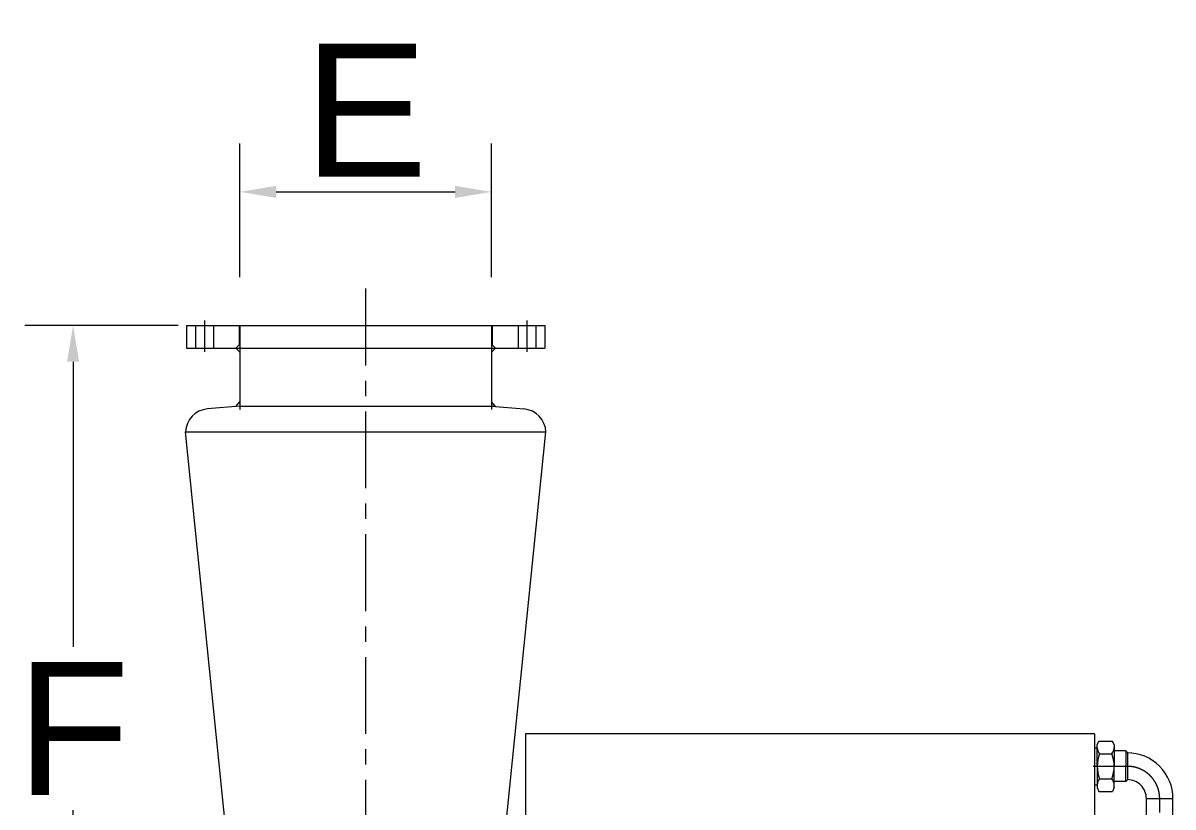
# Model space of a CAD drawing. Header units: millimetres. Extents: x 2 to 503272, y 1 to 383444.
# Drawn here: x 403070 to 439314, y 231933 to 256638 of the extents above; entities that cross this region are included whole.
import ezdxf

# ---------------------------------------------------------------- set-up
doc = ezdxf.new("R2010")
doc.units = ezdxf.units.MM
doc.header["$LTSCALE"] = 25.4
doc.linetypes.add('CENTER', pattern=[50.8, 31.75, -6.35, 6.35, -6.35])
doc.layers.get('Defpoints').update_dxf_attribs({"lineweight": 5})
doc.layers.add('CAXA1', color=5, linetype='CENTER', lineweight=5)
doc.styles.add('Roman', font='arial.ttf')
doc.styles.get("Standard").update_dxf_attribs({"font": 'arial.ttf'})
doc.dimstyles.new('ISO-25', dxfattribs={"dimscale": 30, "dimtxt": 38.1, "dimasz": 38.1, "dimexe": 50.8, "dimexo": 50.8, "dimgap": 15.875, "dimtad": 1, "dimtih": 1, "dimtoh": 1, "dimdec": 1, "dimlfac": 0.03937, "dimdsep": 46, "dimtxsty": 'Standard', "dimcen": 63.5, "dimclrd": 7, "dimclre": 7, "dimclrt": 7, "dimadec": 0, "dimazin": 0, "dimtfac": 1, "dimtdec": 1, "dimtmove": 0, "dimatfit": 3, "dimfxl": 25.4, "dimlwd": 5, "dimlwe": 5, "dimarcsym": 0})

# ---------------------------------------------------------------- blocks, each defined once
blk = doc.blocks.new('*D36')
at = {"color": 7, "linetype": 'Continuous', "lineweight": 5, "transparency": 16777216}
for p, q in [((409908, 248630), (409908, 252840)), ((417833, 248630), (417833, 252840)), ((411051, 251316), (416690, 251316))]:
    blk.add_line(p, q, dxfattribs=at)
at = {"color": 7, "transparency": 16777216}
for points in [[(411051, 251506), (411051, 251125), (409908, 251316)], [(416690, 251506), (416690, 251125), (417833, 251316)]]:
    blk.add_solid(points, dxfattribs=at)
at = {"layer": 'Defpoints', "color": 0, "transparency": 16777216}
for p in [(417833, 251316), (409908, 247106), (417833, 247106)]:
    blk.add_point(p, dxfattribs=at)
at = {"color": 7, "lineweight": 5, "transparency": 16777216, "insert": (413871, 253888), "char_height": 4191, "attachment_point": 5, "style": 'Roman'}
blk.add_mtext('E', dxfattribs=at)
blk = doc.blocks.new('*D37')
at = {"color": 7, "linetype": 'Continuous', "lineweight": 5, "transparency": 16777216}
for p, q in [((407965, 247106), (403125, 247106)), ((404649, 245963), (404649, 236977)), ((404649, 222849), (404649, 231834)), ((409952, 221706), (403125, 221706))]:
    blk.add_line(p, q, dxfattribs=at)
at = {"color": 7, "transparency": 16777216}
for points in [[(404458, 245963), (404839, 245963), (404649, 247106)], [(404458, 222849), (404839, 222849), (404649, 221706)]]:
    blk.add_solid(points, dxfattribs=at)
at = {"layer": 'Defpoints', "color": 0, "transparency": 16777216}
for p in [(409489, 247106), (404649, 221706), (411476, 221706)]:
    blk.add_point(p, dxfattribs=at)
at = {"color": 7, "lineweight": 5, "transparency": 16777216, "insert": (404649, 234406), "char_height": 4191, "attachment_point": 5, "style": 'Roman'}
blk.add_mtext('F', dxfattribs=at)

msp = doc.modelspace()

# ---------------------------------------------------------------- linework, layer by layer
at = {"color": 7, "lineweight": 5}
for p, q in [((408790.51, 247266.54), (408790.51, 246277.97)), ((418950.51, 247266.54), (418950.51, 246277.97)), ((408219.01, 247105.59), (419522.01, 247105.59)), ((408219.01, 247105.59), (408219.01, 246394.39)), ((408511.11, 247105.59), (408511.11, 246394.39)), ((409069.91, 247105.59), (409069.91, 246394.39)), ((409882.71, 247105.59), (409882.71, 246495.99)), ((409908.11, 247105.59), (409908.11, 244463.6)), ((410251, 247105.59), (417490, 247105.59)), ((417832.91, 247105.59), (417832.91, 244463.6)), ((417858.31, 247105.59), (417858.31, 246495.99)), ((418671.11, 247105.59), (418671.11, 246394.39)), ((419229.91, 247105.59), (419229.91, 246394.39)), ((419522.01, 247105.59), (419522.01, 246394.39)), ((409781.11, 246394.39), (409908.11, 246521.39)), ((417959.91, 246394.39), (417832.91, 246521.39)), ((408219.01, 246394.39), (419522.01, 246394.39)), ((409781.11, 246394.39), (409908.11, 246267.39)), ((417959.91, 246394.39), (417832.91, 246267.39)), ((409781.59, 244554.52), (409908.11, 244705.29)), ((409781.59, 244554.52), (409908.11, 244705.29)), ((417959.43, 244554.52), (417832.91, 244705.29)), ((417959.43, 244554.52), (417832.91, 244705.29)), ((417959.43, 244554.52), (417832.91, 244705.29)), ((417959.43, 244554.52), (417832.91, 244705.29)), ((409908.11, 244565.59), (408883.38, 244475.93)), ((409907.55, 244565.05), (417950.16, 244565.56)), ((409908.11, 244463.99), (409912.55, 244463.99)), ((417832.91, 244463.99), (417828.48, 244463.99)), ((417832.91, 244463.99), (417828.48, 244463.99)), ((417832.91, 244565.59), (418857.64, 244475.93)), ((410093.66, 225058.06), (408188.64, 243752.79)), ((408188.64, 243752.79), (419552.38, 243752.79)), ((417647.38, 225058.39), (419552.38, 243752.79)), ((418905.26, 234233.14), (418905.26, 216629.68)), ((436837.66, 234233.14), (418905.26, 234233.14)), ((436837.66, 234233.14), (436837.66, 216425.1)), ((436837.66, 233798.8), (436928.09, 233798.8)), ((436926.56, 233890.28), (436981.96, 234009.08)), ((436926.56, 233217.14), (436926.56, 233890.28)), ((436981.96, 234009.08), (437404.57, 234009.08)), ((437459.96, 233890.28), (437404.57, 234009.08)), ((437459.96, 233890.28), (437459.96, 233217.14)), ((436996.67, 233613.04), (437391.38, 233613.04)), ((437828.26, 233699.74), (437459.96, 233699.74)), ((437879.06, 233648.94), (437828.26, 233699.74)), ((437828.26, 233699.74), (437828.26, 233217.14)), ((437879.06, 233648.94), (437879.06, 232785.34)), ((436926.56, 233217.14), (436926.56, 232543.99)), ((437459.96, 232543.99), (437459.96, 233217.14)), ((437828.26, 232734.54), (437828.26, 233217.14)), ((436996.67, 232821.24), (437391.38, 232821.24)), ((437828.26, 232734.54), (437459.96, 232734.54)), ((437879.06, 232785.34), (437828.26, 232734.54)), ((436837.66, 232635.48), (436928.09, 232635.48)), ((436926.56, 232543.99), (436981.96, 232425.2)), ((436981.96, 232425.2), (437404.57, 232425.2)), ((437459.96, 232543.99), (437404.57, 232425.2)), ((438475.96, 232197.78), (439314.37, 232197.78)), ((438476.17, 217504.12), (438476.17, 232197.78)), ((439313.53, 222067.26), (439314.37, 232197.78))]:
    msp.add_line(p, q, dxfattribs=at)
for centre, radius, start, end in [((408949.8, 243716.83), 762, 95, 177.295687), ((418791.23, 243716.83), 762, 2.704313, 85), ((437248.24, 233811.06), 320.15, 182.194672, 218.207805), ((437139.81, 233811.06), 320.15, 321.792197, 0), ((438105.29, 233217.09), 1177.2, 160.347833, 180), ((436282.76, 233217.09), 1177.2, 0.002248, 19.654415), ((437872.34, 232197.78), 1441.82, 0, 90.000497), ((438105.29, 233217.18), 1177.2, 180.002248, 199.654415), ((436282.76, 233217.18), 1177.2, 340.347833, 0), ((437248.24, 232623.22), 320.15, 141.792195, 177.805328), ((437139.81, 232623.22), 320.15, 0.000001, 38.207805), ((437879.08, 232197.78), 596.9, 0, 90.001217)]:
    msp.add_arc(centre, radius, start, end, dxfattribs=at)
at = {"layer": 'CAXA1', "linetype": 'CENTER', "lineweight": 5, "ltscale": 3}
for p, q in [((413864.19, 248267.29), (413864.19, 202058.85)), ((437879.06, 233213.76), (436800.04, 233213.76)), ((438895.12, 217241.83), (438895.06, 232197.78))]:
    msp.add_line(p, q, dxfattribs=at)
msp.add_arc((437879.08, 232197.78), 1015.99, 0, 92.866737, dxfattribs=at)

# ---------------------------------------------------------------- dimensions: what is measured, and where the dimension line sits
at = {"color": 7, "lineweight": 5}
dim = msp.add_linear_dim(base=(417832.91, 251315.94), p1=(409908.11, 247105.59), p2=(417832.91, 247105.59), text='E', dimstyle='ISO-25', override={"dimscale": 30, "dimtxt": 139.7, "dimpost": '\\X', "dimtxsty": 'Roman', "dimtmove": 1}, dxfattribs=at)
dim.commit()
dim.dimension.update_dxf_attribs({"geometry": '*D36', "text_midpoint": (413870.51, 253887.69)})
dim = msp.add_linear_dim(base=(404648.51, 221705.64), p1=(409489.03, 247105.59), p2=(411475.93, 221705.64), angle=90, text='F', dimstyle='ISO-25', override={"dimscale": 30, "dimtxt": 139.7, "dimpost": '\\X', "dimtxsty": 'Roman', "dimtmove": 1}, dxfattribs=at)
dim.commit()
dim.dimension.update_dxf_attribs({"geometry": '*D37', "text_midpoint": (404648.51, 234405.61)})

doc.saveas('drawing.dxf')
